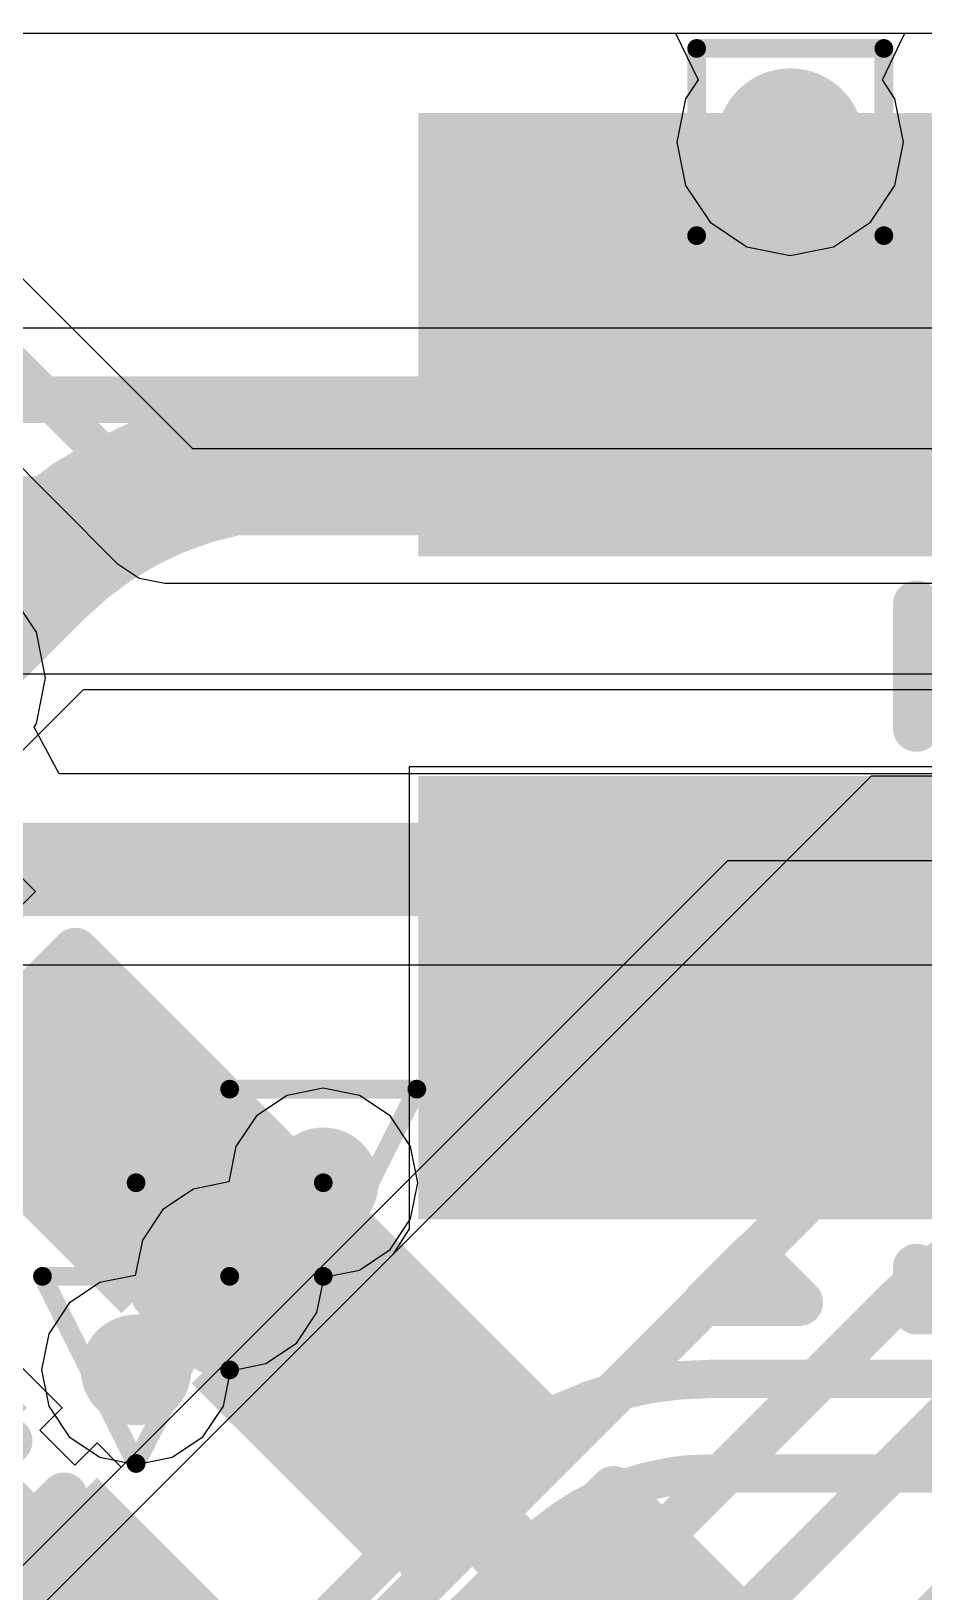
# Model space of a CAD drawing. Header units: inches. Extents: x -6 to 283, y -12 to 154.
# Drawn here: x 60.408 to 62.83, y 15.87 to 20.106 of the extents above; entities that cross this region are included whole.
import ezdxf

# ---------------------------------------------------------------- set-up
doc = ezdxf.new("R2010")
doc.units = ezdxf.units.IN
for name, color, linetype in [('Bottom Layer', 5, 'Continuous'), ('Bottom Overlay', 54, 'Continuous'), ('Bottom Paste', 16, 'Continuous'), ('Bottom Solder', 6, 'Continuous'), ('Drill Drawing', 1, 'Continuous'), ('GND-1', 16, 'Continuous'), ('GND-2', 90, 'Continuous'), ('GND-3', 216, 'Continuous'), ('GND-4', 54, 'Continuous'), ('PWR-1', 156, 'Continuous'), ('PWR-2', 130, 'Continuous'), ('Signal L1', 76, 'Continuous'), ('Signal L2', 6, 'Continuous'), ('Top Layer', 1, 'Continuous'), ('Top Overlay', 2, 'Continuous'), ('Top Paste', 8, 'Continuous'), ('Top Solder', 216, 'Continuous'), ('Via Holes', 16, 'Continuous')]:
    doc.layers.add(name, color=color, linetype=linetype)

# ---------------------------------------------------------------- blocks, each defined once
blk = doc.blocks.new('R___0402_B_32')
at = {"layer": 'Bottom Layer'}
for points in [[(-0.2412999999999999, 0.3174999999999999), (-0.2413000000000001, -0.3175), (-0.6985, -0.3174999999999999), (-0.6985, 0.3175)], [(0.6985, 0.3175025399999999), (0.6985, -0.31749746), (0.2412999999999999, -0.31749746), (0.2413000000000001, 0.3175025400000001)]]:
    blk.add_hatch(color=5, dxfattribs=at).paths.add_polyline_path(points)
at = {"layer": 'Bottom Paste'}
for points in [[(-0.2412999999999999, 0.3174999999999999), (-0.2413000000000001, -0.3175), (-0.6985, -0.3174999999999999), (-0.6985, 0.3175)], [(0.6985, 0.3175025399999999), (0.6985, -0.31749746), (0.2412999999999999, -0.31749746), (0.2413000000000001, 0.3175025400000001)]]:
    blk.add_hatch(color=16, dxfattribs=at).paths.add_polyline_path(points)
at = {"layer": 'Bottom Solder'}
for points in [[(-0.1862988399999999, 0.3725011599999999), (-0.18629884, -0.3725011600000001), (-0.75350116, -0.3725011599999999), (-0.75350116, 0.3725011600000001)], [(0.75350116, 0.3725036999999999), (0.75350116, -0.3724986200000001), (0.1862988399999999, -0.3724986199999999), (0.18629884, 0.3725037)]]:
    blk.add_hatch(color=6, dxfattribs=at).paths.add_polyline_path(points)
at = {"layer": 'Bottom Overlay'}
for points in [[(-0.78740254, 0.40640254, 0.127, 0.127, 0), (0.7874, 0.4064, 0.127, 0.127, 0)], [(-0.78740254, 0.40640254, 0.127, 0.127, 0), (-0.7874, -0.4064, 0.127, 0.127, 0)], [(0.7874, 0.4064, 0.127, 0.127, 0), (0.7874, -0.4064, 0.127, 0.127, 0)], [(-0.8128, 0.4317974599999999, 0.0032258, 0.0032258, 0), (0.8128, 0.4318, 0.0032258, 0.0032258, 0)], [(-0.7874, -0.4064, 0.127, 0.127, 0), (0.7874, -0.4064, 0.127, 0.127, 0)]]:
    blk.add_lwpolyline(points, format="xyseb", dxfattribs=at)
for points in [[(-0.8191525399999998, 0.40640254, 0.0635, 0.0635, 1), (-0.75565254, 0.40640254, 0.0635, 0.0635, 1)], [(-0.8191525399999998, 0.40640254, 0.0635, 0.0635, 1), (-0.75565254, 0.40640254, 0.0635, 0.0635, 1)], [(0.7556499999999999, 0.4064, 0.0635, 0.0635, 1), (0.8191499999999999, 0.4064, 0.0635, 0.0635, 1)], [(0.7556499999999999, 0.4064, 0.0635, 0.0635, 1), (0.8191499999999999, 0.4064, 0.0635, 0.0635, 1)], [(-0.81360518, 0.4317974599999999, 0.0016129, 0.0016129, 1), (-0.8119948199999999, 0.4317974599999999, 0.0016129, 0.0016129, 1)], [(0.8119948199999999, 0.4318, 0.0016129, 0.0016129, 1), (0.81360518, 0.4318, 0.0016129, 0.0016129, 1)], [(-0.8191499999999999, -0.4064, 0.0635, 0.0635, 1), (-0.7556499999999999, -0.4064, 0.0635, 0.0635, 1)], [(-0.8191499999999999, -0.4064, 0.0635, 0.0635, 1), (-0.7556499999999999, -0.4064, 0.0635, 0.0635, 1)], [(0.7556499999999999, -0.4064, 0.0635, 0.0635, 1), (0.8191499999999999, -0.4064, 0.0635, 0.0635, 1)], [(0.7556499999999999, -0.4064, 0.0635, 0.0635, 1), (0.8191499999999999, -0.4064, 0.0635, 0.0635, 1)]]:
    blk.add_lwpolyline(points, format="xyseb", close=True, dxfattribs=at)
blk = doc.blocks.new('C___0402_B_34')
at = {"layer": 'Bottom Layer'}
for points in [[(-0.2413, 0.3175), (-0.2412999999999999, -0.3175), (-0.6985, -0.3175), (-0.6985, 0.3175)], [(0.6985, 0.3175), (0.6985, -0.3175), (0.2413, -0.3175), (0.2412999999999999, 0.3175)]]:
    blk.add_hatch(color=5, dxfattribs=at).paths.add_polyline_path(points)
at = {"layer": 'Bottom Paste'}
for points in [[(-0.2413, 0.3175), (-0.2412999999999999, -0.3175), (-0.6985, -0.3175), (-0.6985, 0.3175)], [(0.6985, 0.3175), (0.6985, -0.3175), (0.2413, -0.3175), (0.2412999999999999, 0.3175)]]:
    blk.add_hatch(color=16, dxfattribs=at).paths.add_polyline_path(points)
at = {"layer": 'Bottom Solder'}
for points in [[(-0.18130012, 0.37749988), (-0.18130012, -0.37749988), (-0.7584998799999999, -0.37749988), (-0.7584998799999999, 0.37749988)], [(0.7584998799999999, 0.37749988), (0.7584998799999999, -0.37749988), (0.18130012, -0.37749988), (0.18130012, 0.37749988)]]:
    blk.add_hatch(color=6, dxfattribs=at).paths.add_polyline_path(points)
at = {"layer": 'Bottom Overlay'}
for points in [[(-0.7874, -0.4064, 0.127, 0.127, 0), (-0.7874, 0.4064, 0.127, 0.127, 0)], [(-0.2794, 0.4064, 0.127, 0.127, 0), (-0.7874, 0.4064, 0.127, 0.127, 0)], [(0.7874, 0.4064, 0.127, 0.127, 0), (0.2794, 0.4064, 0.127, 0.127, 0)], [(0.7874, -0.4064, 0.127, 0.127, 0), (0.7874, 0.4064, 0.127, 0.127, 0)], [(-0.2794, -0.4064, 0.127, 0.127, 0), (-0.7874, -0.4064, 0.127, 0.127, 0)], [(0.7874, -0.4064, 0.127, 0.127, 0), (0.2794, -0.4064, 0.127, 0.127, 0)]]:
    blk.add_lwpolyline(points, format="xyseb", dxfattribs=at)
for points in [[(-0.8191499999999999, 0.4064, 0.0635, 0.0635, 1), (-0.7556499999999999, 0.4064, 0.0635, 0.0635, 1)], [(-0.8191499999999999, 0.4064, 0.0635, 0.0635, 1), (-0.7556499999999999, 0.4064, 0.0635, 0.0635, 1)], [(-0.31115, 0.4064, 0.0635, 0.0635, 1), (-0.24765, 0.4064, 0.0635, 0.0635, 1)], [(0.24765, 0.4064, 0.0635, 0.0635, 1), (0.31115, 0.4064, 0.0635, 0.0635, 1)], [(0.7556499999999999, 0.4064, 0.0635, 0.0635, 1), (0.8191499999999999, 0.4064, 0.0635, 0.0635, 1)], [(0.7556499999999999, 0.4064, 0.0635, 0.0635, 1), (0.8191499999999999, 0.4064, 0.0635, 0.0635, 1)], [(-0.8191499999999999, -0.4064, 0.0635, 0.0635, 1), (-0.7556499999999999, -0.4064, 0.0635, 0.0635, 1)], [(-0.8191499999999999, -0.4064, 0.0635, 0.0635, 1), (-0.7556499999999999, -0.4064, 0.0635, 0.0635, 1)], [(-0.31115, -0.4064, 0.0635, 0.0635, 1), (-0.24765, -0.4064, 0.0635, 0.0635, 1)], [(0.24765, -0.4064, 0.0635, 0.0635, 1), (0.31115, -0.4064, 0.0635, 0.0635, 1)], [(0.7556499999999999, -0.4064, 0.0635, 0.0635, 1), (0.8191499999999999, -0.4064, 0.0635, 0.0635, 1)], [(0.7556499999999999, -0.4064, 0.0635, 0.0635, 1), (0.8191499999999999, -0.4064, 0.0635, 0.0635, 1)]]:
    blk.add_lwpolyline(points, format="xyseb", close=True, dxfattribs=at)
blk = doc.blocks.new('C___0402_B_35')
at = {"layer": 'Bottom Layer'}
for points in [[(-0.2413, 0.3175), (-0.2412999999999999, -0.3175), (-0.6985, -0.3175), (-0.6985, 0.3175)], [(0.6985, 0.3175), (0.6985, -0.3175), (0.2413, -0.3175), (0.2412999999999999, 0.3175)]]:
    blk.add_hatch(color=5, dxfattribs=at).paths.add_polyline_path(points)
at = {"layer": 'Bottom Paste'}
for points in [[(-0.2413, 0.3175), (-0.2412999999999999, -0.3175), (-0.6985, -0.3175), (-0.6985, 0.3175)], [(0.6985, 0.3175), (0.6985, -0.3175), (0.2413, -0.3175), (0.2412999999999999, 0.3175)]]:
    blk.add_hatch(color=16, dxfattribs=at).paths.add_polyline_path(points)
at = {"layer": 'Bottom Solder'}
for points in [[(-0.18130012, 0.37749988), (-0.18130012, -0.37749988), (-0.7584998799999999, -0.37749988), (-0.7584998799999999, 0.37749988)], [(0.7584998799999999, 0.37749988), (0.7584998799999999, -0.37749988), (0.18130012, -0.37749988), (0.18130012, 0.37749988)]]:
    blk.add_hatch(color=6, dxfattribs=at).paths.add_polyline_path(points)
at = {"layer": 'Bottom Overlay'}
for points in [[(-0.7874, -0.4064, 0.127, 0.127, 0), (-0.7874, 0.4064, 0.127, 0.127, 0)], [(-0.2794, 0.4064, 0.127, 0.127, 0), (-0.7874, 0.4064, 0.127, 0.127, 0)], [(0.7874, 0.4064, 0.127, 0.127, 0), (0.2794, 0.4064, 0.127, 0.127, 0)], [(0.7874, -0.4064, 0.127, 0.127, 0), (0.7874, 0.4064, 0.127, 0.127, 0)], [(-0.2794, -0.4064, 0.127, 0.127, 0), (-0.7874, -0.4064, 0.127, 0.127, 0)], [(0.7874, -0.4064, 0.127, 0.127, 0), (0.2794, -0.4064, 0.127, 0.127, 0)]]:
    blk.add_lwpolyline(points, format="xyseb", dxfattribs=at)
for points in [[(-0.8191499999999999, 0.4064, 0.0635, 0.0635, 1), (-0.7556499999999999, 0.4064, 0.0635, 0.0635, 1)], [(-0.8191499999999999, 0.4064, 0.0635, 0.0635, 1), (-0.7556499999999999, 0.4064, 0.0635, 0.0635, 1)], [(-0.31115, 0.4064, 0.0635, 0.0635, 1), (-0.24765, 0.4064, 0.0635, 0.0635, 1)], [(0.24765, 0.4064, 0.0635, 0.0635, 1), (0.31115, 0.4064, 0.0635, 0.0635, 1)], [(0.7556499999999999, 0.4064, 0.0635, 0.0635, 1), (0.8191499999999999, 0.4064, 0.0635, 0.0635, 1)], [(0.7556499999999999, 0.4064, 0.0635, 0.0635, 1), (0.8191499999999999, 0.4064, 0.0635, 0.0635, 1)], [(-0.8191499999999999, -0.4064, 0.0635, 0.0635, 1), (-0.7556499999999999, -0.4064, 0.0635, 0.0635, 1)], [(-0.8191499999999999, -0.4064, 0.0635, 0.0635, 1), (-0.7556499999999999, -0.4064, 0.0635, 0.0635, 1)], [(-0.31115, -0.4064, 0.0635, 0.0635, 1), (-0.24765, -0.4064, 0.0635, 0.0635, 1)], [(0.24765, -0.4064, 0.0635, 0.0635, 1), (0.31115, -0.4064, 0.0635, 0.0635, 1)], [(0.7556499999999999, -0.4064, 0.0635, 0.0635, 1), (0.8191499999999999, -0.4064, 0.0635, 0.0635, 1)], [(0.7556499999999999, -0.4064, 0.0635, 0.0635, 1), (0.8191499999999999, -0.4064, 0.0635, 0.0635, 1)]]:
    blk.add_lwpolyline(points, format="xyseb", close=True, dxfattribs=at)
blk = doc.blocks.new('C___0402_B_36')
at = {"layer": 'Bottom Layer'}
for points in [[(-0.2413, 0.3175), (-0.2412999999999999, -0.3175), (-0.6985, -0.3175), (-0.6985, 0.3175)], [(0.6985, 0.3175), (0.6985, -0.3175), (0.2413, -0.3175), (0.2412999999999999, 0.3175)]]:
    blk.add_hatch(color=5, dxfattribs=at).paths.add_polyline_path(points)
at = {"layer": 'Bottom Paste'}
for points in [[(-0.2413, 0.3175), (-0.2412999999999999, -0.3175), (-0.6985, -0.3175), (-0.6985, 0.3175)], [(0.6985, 0.3175), (0.6985, -0.3175), (0.2413, -0.3175), (0.2412999999999999, 0.3175)]]:
    blk.add_hatch(color=16, dxfattribs=at).paths.add_polyline_path(points)
at = {"layer": 'Bottom Solder'}
for points in [[(-0.18130012, 0.37749988), (-0.18130012, -0.37749988), (-0.7584998799999999, -0.37749988), (-0.7584998799999999, 0.37749988)], [(0.7584998799999999, 0.37749988), (0.7584998799999999, -0.37749988), (0.18130012, -0.37749988), (0.18130012, 0.37749988)]]:
    blk.add_hatch(color=6, dxfattribs=at).paths.add_polyline_path(points)
at = {"layer": 'Bottom Overlay'}
for points in [[(-0.7874, -0.4064, 0.127, 0.127, 0), (-0.7874, 0.4064, 0.127, 0.127, 0)], [(-0.2794, 0.4064, 0.127, 0.127, 0), (-0.7874, 0.4064, 0.127, 0.127, 0)], [(0.7874, 0.4064, 0.127, 0.127, 0), (0.2794, 0.4064, 0.127, 0.127, 0)], [(0.7874, -0.4064, 0.127, 0.127, 0), (0.7874, 0.4064, 0.127, 0.127, 0)], [(-0.2794, -0.4064, 0.127, 0.127, 0), (-0.7874, -0.4064, 0.127, 0.127, 0)], [(0.7874, -0.4064, 0.127, 0.127, 0), (0.2794, -0.4064, 0.127, 0.127, 0)]]:
    blk.add_lwpolyline(points, format="xyseb", dxfattribs=at)
for points in [[(-0.8191499999999999, 0.4064, 0.0635, 0.0635, 1), (-0.7556499999999999, 0.4064, 0.0635, 0.0635, 1)], [(-0.8191499999999999, 0.4064, 0.0635, 0.0635, 1), (-0.7556499999999999, 0.4064, 0.0635, 0.0635, 1)], [(-0.31115, 0.4064, 0.0635, 0.0635, 1), (-0.24765, 0.4064, 0.0635, 0.0635, 1)], [(0.24765, 0.4064, 0.0635, 0.0635, 1), (0.31115, 0.4064, 0.0635, 0.0635, 1)], [(0.7556499999999999, 0.4064, 0.0635, 0.0635, 1), (0.8191499999999999, 0.4064, 0.0635, 0.0635, 1)], [(0.7556499999999999, 0.4064, 0.0635, 0.0635, 1), (0.8191499999999999, 0.4064, 0.0635, 0.0635, 1)], [(-0.8191499999999999, -0.4064, 0.0635, 0.0635, 1), (-0.7556499999999999, -0.4064, 0.0635, 0.0635, 1)], [(-0.8191499999999999, -0.4064, 0.0635, 0.0635, 1), (-0.7556499999999999, -0.4064, 0.0635, 0.0635, 1)], [(-0.31115, -0.4064, 0.0635, 0.0635, 1), (-0.24765, -0.4064, 0.0635, 0.0635, 1)], [(0.24765, -0.4064, 0.0635, 0.0635, 1), (0.31115, -0.4064, 0.0635, 0.0635, 1)], [(0.7556499999999999, -0.4064, 0.0635, 0.0635, 1), (0.8191499999999999, -0.4064, 0.0635, 0.0635, 1)], [(0.7556499999999999, -0.4064, 0.0635, 0.0635, 1), (0.8191499999999999, -0.4064, 0.0635, 0.0635, 1)]]:
    blk.add_lwpolyline(points, format="xyseb", close=True, dxfattribs=at)
blk = doc.blocks.new('EVQPUA02K_62')
at = {"layer": 'Top Layer'}
for points in [[(-1.8000218, 0.4000499999999999), (-3.6000182, 0.4000500000000001), (-3.6000182, 1.400048), (-1.8000218, 1.400048)], [(-1.8000218, -1.400048), (-3.6000182, -1.400048), (-3.6000182, -0.4000499999999999), (-1.8000218, -0.4000500000000001)]]:
    blk.add_hatch(color=1, dxfattribs=at).paths.add_polyline_path(points)
at = {"layer": 'Top Paste'}
for points in [[(-1.8000218, 0.4000499999999999), (-3.6000182, 0.4000500000000001), (-3.6000182, 1.400048), (-1.8000218, 1.400048)], [(-1.8000218, -1.400048), (-3.6000182, -1.400048), (-3.6000182, -0.4000499999999999), (-1.8000218, -0.4000500000000001)]]:
    blk.add_hatch(color=8, dxfattribs=at).paths.add_polyline_path(points)
at = {"layer": 'Top Solder'}
for points in [[(-1.6984218, 0.2984499999999998), (-3.7016182, 0.2984500000000001), (-3.7016182, 1.501648), (-1.6984218, 1.501648)], [(-1.6984218, -1.501648), (-3.7016182, -1.501648), (-3.7016182, -0.2984499999999998), (-1.6984218, -0.2984500000000001)]]:
    blk.add_hatch(color=216, dxfattribs=at).paths.add_polyline_path(points)
at = {"layer": 'Top Overlay'}
for points in [[(-2.350008, -0.169037, 0.127, 0.127, 0), (-2.350008, 0.168783, 0.127, 0.127, 0)], [(-2.921, -1.7272, 0.127, 0.127, 0), (-2.794, -1.6002, 0.127, 0.127, 0)], [(-2.794, -1.6002, 0.127, 0.127, 0), (-2.66700254, -1.7272, 0.127, 0.127, 0)], [(-2.350008, -1.750187, 0.127, 0.127, 0), (-2.350008, -1.631315, 0.127, 0.127, 0)], [(-2.921, -1.7272, 0.127, 0.127, 0), (-2.66700254, -1.7272, 0.127, 0.127, 0)], [(-2.350008, -1.750187, 0.127, 0.127, 0), (2.350008, -1.750187, 0.127, 0.127, 0)]]:
    blk.add_lwpolyline(points, format="xyseb", dxfattribs=at)
for points in [[(-2.381758, 0.168783, 0.0635, 0.0635, 1), (-2.318258, 0.168783, 0.0635, 0.0635, 1)], [(-2.381758, -0.169037, 0.0635, 0.0635, 1), (-2.318258, -0.169037, 0.0635, 0.0635, 1)], [(-2.82575, -1.6002, 0.0635, 0.0635, 1), (-2.76225, -1.6002, 0.0635, 0.0635, 1)], [(-2.82575, -1.6002, 0.0635, 0.0635, 1), (-2.76225, -1.6002, 0.0635, 0.0635, 1)], [(-2.381758, -1.631315, 0.0635, 0.0635, 1), (-2.318258, -1.631315, 0.0635, 0.0635, 1)], [(-2.95275, -1.7272, 0.0635, 0.0635, 1), (-2.88925, -1.7272, 0.0635, 0.0635, 1)], [(-2.95275, -1.7272, 0.0635, 0.0635, 1), (-2.88925, -1.7272, 0.0635, 0.0635, 1)], [(-2.69875254, -1.7272, 0.0635, 0.0635, 1), (-2.63525254, -1.7272, 0.0635, 0.0635, 1)], [(-2.69875254, -1.7272, 0.0635, 0.0635, 1), (-2.63525254, -1.7272, 0.0635, 0.0635, 1)], [(-2.381758, -1.750187, 0.0635, 0.0635, 1), (-2.318258, -1.750187, 0.0635, 0.0635, 1)], [(-2.381758, -1.750187, 0.0635, 0.0635, 1), (-2.318258, -1.750187, 0.0635, 0.0635, 1)]]:
    blk.add_lwpolyline(points, format="xyseb", close=True, dxfattribs=at)

msp = doc.modelspace()

# ---------------------------------------------------------------- hatches: boundary and pattern name
at = {"layer": 'Bottom Layer'}
h = msp.add_hatch(color=5, dxfattribs=at)
edge = h.paths.add_edge_path()
edge.add_arc((62.46763731999999, 19.80507342), 0.1999996, 0, 360)
h = msp.add_hatch(color=5, dxfattribs=at)
edge = h.paths.add_edge_path()
edge.add_arc((61.20025606, 16.9805731), 0.1499997, 0, 360)
h = msp.add_hatch(color=5, dxfattribs=at)
edge = h.paths.add_edge_path()
edge.add_arc((60.94625606, 16.7265731), 0.1499997, 0, 360)
h = msp.add_hatch(color=5, dxfattribs=at)
edge = h.paths.add_edge_path()
edge.add_arc((60.69225606, 16.4725731), 0.1499997, 0, 360)
at = {"layer": 'GND-1'}
h = msp.add_hatch(color=16, dxfattribs=at)
edge = h.paths.add_edge_path()
edge.add_arc((62.46763731999999, 19.80507342), 0.1999996, 0, 360)
h = msp.add_hatch(color=16, dxfattribs=at)
edge = h.paths.add_edge_path()
edge.add_arc((61.20025606, 16.9805731), 0.1499997, 0, 360)
h = msp.add_hatch(color=16, dxfattribs=at)
edge = h.paths.add_edge_path()
edge.add_arc((60.94625606, 16.7265731), 0.1499997, 0, 360)
h = msp.add_hatch(color=16, dxfattribs=at)
edge = h.paths.add_edge_path()
edge.add_arc((60.69225606, 16.4725731), 0.1499997, 0, 360)
at = {"layer": 'GND-2'}
h = msp.add_hatch(color=90, dxfattribs=at)
edge = h.paths.add_edge_path()
edge.add_arc((62.46763731999999, 19.80507342), 0.1999996, 0, 360)
h = msp.add_hatch(color=90, dxfattribs=at)
edge = h.paths.add_edge_path()
edge.add_arc((61.20025606, 16.9805731), 0.1499997, 0, 360)
h = msp.add_hatch(color=90, dxfattribs=at)
edge = h.paths.add_edge_path()
edge.add_arc((60.94625606, 16.7265731), 0.1499997, 0, 360)
h = msp.add_hatch(color=90, dxfattribs=at)
edge = h.paths.add_edge_path()
edge.add_arc((60.69225606, 16.4725731), 0.1499997, 0, 360)
at = {"layer": 'GND-3'}
h = msp.add_hatch(color=216, dxfattribs=at)
edge = h.paths.add_edge_path()
edge.add_arc((62.46763731999999, 19.80507342), 0.1999996, 0, 360)
h = msp.add_hatch(color=216, dxfattribs=at)
edge = h.paths.add_edge_path()
edge.add_arc((61.20025606, 16.9805731), 0.1499997, 0, 360)
h = msp.add_hatch(color=216, dxfattribs=at)
edge = h.paths.add_edge_path()
edge.add_arc((60.94625606, 16.7265731), 0.1499997, 0, 360)
h = msp.add_hatch(color=216, dxfattribs=at)
edge = h.paths.add_edge_path()
edge.add_arc((60.69225606, 16.4725731), 0.1499997, 0, 360)
at = {"layer": 'GND-4'}
h = msp.add_hatch(color=54, dxfattribs=at)
edge = h.paths.add_edge_path()
edge.add_arc((62.46763731999999, 19.80507342), 0.1999996, 0, 360)
h = msp.add_hatch(color=54, dxfattribs=at)
edge = h.paths.add_edge_path()
edge.add_arc((61.20025606, 16.9805731), 0.1499997, 0, 360)
h = msp.add_hatch(color=54, dxfattribs=at)
edge = h.paths.add_edge_path()
edge.add_arc((60.94625606, 16.7265731), 0.1499997, 0, 360)
h = msp.add_hatch(color=54, dxfattribs=at)
edge = h.paths.add_edge_path()
edge.add_arc((60.69225606, 16.4725731), 0.1499997, 0, 360)
at = {"layer": 'PWR-1'}
h = msp.add_hatch(color=156, dxfattribs=at)
edge = h.paths.add_edge_path()
edge.add_arc((62.46763731999999, 19.80507342), 0.1999996, 0, 360)
h = msp.add_hatch(color=156, dxfattribs=at)
edge = h.paths.add_edge_path()
edge.add_arc((61.20025606, 16.9805731), 0.1499997, 0, 360)
h = msp.add_hatch(color=156, dxfattribs=at)
edge = h.paths.add_edge_path()
edge.add_arc((60.94625606, 16.7265731), 0.1499997, 0, 360)
h = msp.add_hatch(color=156, dxfattribs=at)
edge = h.paths.add_edge_path()
edge.add_arc((60.69225606, 16.4725731), 0.1499997, 0, 360)
at = {"layer": 'PWR-2'}
h = msp.add_hatch(color=130, dxfattribs=at)
edge = h.paths.add_edge_path()
edge.add_arc((62.46763731999999, 19.80507342), 0.1999996, 0, 360)
h = msp.add_hatch(color=130, dxfattribs=at)
edge = h.paths.add_edge_path()
edge.add_arc((61.20025606, 16.9805731), 0.1499997, 0, 360)
h = msp.add_hatch(color=130, dxfattribs=at)
edge = h.paths.add_edge_path()
edge.add_arc((60.94625606, 16.7265731), 0.1499997, 0, 360)
h = msp.add_hatch(color=130, dxfattribs=at)
edge = h.paths.add_edge_path()
edge.add_arc((60.69225606, 16.4725731), 0.1499997, 0, 360)
at = {"layer": 'Signal L1'}
h = msp.add_hatch(color=76, dxfattribs=at)
edge = h.paths.add_edge_path()
edge.add_arc((62.46763731999999, 19.80507342), 0.1999996, 0, 360)
h = msp.add_hatch(color=76, dxfattribs=at)
edge = h.paths.add_edge_path()
edge.add_arc((61.20025606, 16.9805731), 0.1499997, 0, 360)
h = msp.add_hatch(color=76, dxfattribs=at)
edge = h.paths.add_edge_path()
edge.add_arc((60.94625606, 16.7265731), 0.1499997, 0, 360)
h = msp.add_hatch(color=76, dxfattribs=at)
edge = h.paths.add_edge_path()
edge.add_arc((60.69225606, 16.4725731), 0.1499997, 0, 360)
at = {"layer": 'Signal L2'}
h = msp.add_hatch(color=6, dxfattribs=at)
edge = h.paths.add_edge_path()
edge.add_arc((62.46763731999999, 19.80507342), 0.1999996, 0, 360)
h = msp.add_hatch(color=6, dxfattribs=at)
edge = h.paths.add_edge_path()
edge.add_arc((61.20025606, 16.9805731), 0.1499997, 0, 360)
h = msp.add_hatch(color=6, dxfattribs=at)
edge = h.paths.add_edge_path()
edge.add_arc((60.94625606, 16.7265731), 0.1499997, 0, 360)
h = msp.add_hatch(color=6, dxfattribs=at)
edge = h.paths.add_edge_path()
edge.add_arc((60.69225606, 16.4725731), 0.1499997, 0, 360)
at = {"layer": 'Top Layer'}
h = msp.add_hatch(color=1, dxfattribs=at)
edge = h.paths.add_edge_path()
edge.add_arc((62.46763731999999, 19.80507342), 0.1999996, 0, 360)
h = msp.add_hatch(color=1, dxfattribs=at)
edge = h.paths.add_edge_path()
edge.add_arc((61.20025606, 16.9805731), 0.1499997, 0, 360)
h = msp.add_hatch(color=1, dxfattribs=at)
edge = h.paths.add_edge_path()
edge.add_arc((60.94625606, 16.7265731), 0.1499997, 0, 360)
h = msp.add_hatch(color=1, dxfattribs=at)
edge = h.paths.add_edge_path()
edge.add_arc((60.69225606, 16.4725731), 0.1499997, 0, 360)
at = {"layer": 'Via Holes'}
h = msp.add_hatch(color=7, dxfattribs=at)
edge = h.paths.add_edge_path()
edge.add_arc((62.46763731999999, 19.80507342), 0.0999998, 0, 360)
h = msp.add_hatch(color=7, dxfattribs=at)
edge = h.paths.add_edge_path()
edge.add_arc((61.20025606, 16.9805731), 0.07499858, 0, 360)
h = msp.add_hatch(color=7, dxfattribs=at)
edge = h.paths.add_edge_path()
edge.add_arc((60.94625606, 16.7265731), 0.07499858, 0, 360)
h = msp.add_hatch(color=7, dxfattribs=at)
edge = h.paths.add_edge_path()
edge.add_arc((60.69225606, 16.4725731), 0.07499858, 0, 360)

# ---------------------------------------------------------------- linework, layer by layer
at = {"layer": 'Bottom Layer'}
for p, q in [((59.83396465999999, 20.10090976), (75.55084966, 20.10090976)), ((60.84600225999999, 18.97271542), (59.7999439, 20.01877632)), ((59.43107239999999, 19.87123534), (60.6412681, 18.66104218)), ((64.86951466, 18.97271542), (60.84600225999999, 18.97271542)), ((60.6412681, 18.66104218), (60.64127318, 18.66103456)), ((60.64127318, 18.66103456), (60.70050598, 18.62145882)), ((60.70050598, 18.62145882), (60.7703763, 18.60755994)), ((60.7703763, 18.60755994), (64.85023351999999, 18.60755994)), ((60.41932036, 17.77066042), (60.17061117999999, 18.0193696)), ((62.29725157999999, 17.8545998), (58.77134295999999, 14.32869118)), ((62.29725157999999, 17.8545998), (60.6516567, 16.20900238)), ((78.05616088, 17.8545998), (62.29725157999999, 17.8545998)), ((64.90107416, 17.8545998), (62.29725157999999, 17.8545998)), ((59.91642576, 17.26776582), (60.41932036, 17.77066042)), ((60.49132428, 16.36956086), (59.86270475999999, 16.99818038)), ((60.43091037999999, 16.30914442), (60.49132428, 16.36956086)), ((60.52613752, 16.21391728), (60.43091037999999, 16.30914442)), ((60.58643966, 16.27421942), (60.52613752, 16.21391728)), ((60.6516567, 16.20900238), (60.58643966, 16.27421942))]:
    msp.add_line(p, q, dxfattribs=at)
for points in [[(59.50670089999999, 20.05381308, 0.10414, 0.10414, 0), (60.7703763, 18.79013768, 0.10414, 0.10414, 0)], [(60.7703763, 18.79013768, 0.10414, 0.10414, 0), (65.1570071, 18.79013768, 0.10414, 0.10414, 0)], [(60.60208859999999, 17.07074056, 0.2032, 0.2032, 0), (60.94625606, 16.7265731, 0.2032, 0.2032, 0)], [(60.94625606, 16.7265731, 0.2032, 0.2032, 0), (61.20025606, 16.9805731, 0.2032, 0.2032, 0)], [(60.69225606, 16.4725731, 0.2032, 0.2032, 0), (60.94625606, 16.7265731, 0.2032, 0.2032, 0)], [(60.94625606, 16.7265731, 0.2032, 0.2032, 0), (60.95326392, 16.7265731, 0.2032, 0.2032, 0)], [(60.95326392, 16.7265731, 0.2032, 0.2032, 0), (61.30683699999999, 16.37300002, 0.2032, 0.2032, 0)], [(59.95178763999999, 16.45864628, 0.2032, 0.2032, 0), (60.65028763999999, 15.76014628, 0.2032, 0.2032, 0)], [(61.30683699999999, 16.37300002, 0.2032, 0.2032, 0), (61.31384232, 16.37300002, 0.2032, 0.2032, 0)], [(61.31384232, 16.37300002, 0.2032, 0.2032, 0), (62.05037882, 15.63646352, 0.2032, 0.2032, 0)]]:
    msp.add_lwpolyline(points, format="xyseb", dxfattribs=at)
for points in [[(60.7443413, 18.79013768, 0.05207, 0.05207, 1), (60.7964113, 18.79013768, 0.05207, 0.05207, 1)], [(60.7443413, 18.79013768, 0.05207, 0.05207, 1), (60.7964113, 18.79013768, 0.05207, 0.05207, 1)], [(60.5512886, 17.07074056, 0.1016, 0.1016, 1), (60.6528886, 17.07074056, 0.1016, 0.1016, 1)], [(61.14945606, 16.9805731, 0.1016, 0.1016, 1), (61.25105606, 16.9805731, 0.1016, 0.1016, 1)], [(60.89545606, 16.7265731, 0.1016, 0.1016, 1), (60.99705606, 16.7265731, 0.1016, 0.1016, 1)], [(60.89545606, 16.7265731, 0.1016, 0.1016, 1), (60.99705606, 16.7265731, 0.1016, 0.1016, 1)], [(60.89545606, 16.7265731, 0.1016, 0.1016, 1), (60.99705606, 16.7265731, 0.1016, 0.1016, 1)], [(60.89545606, 16.7265731, 0.1016, 0.1016, 1), (60.99705606, 16.7265731, 0.1016, 0.1016, 1)], [(60.90246392, 16.7265731, 0.1016, 0.1016, 1), (61.00406391999999, 16.7265731, 0.1016, 0.1016, 1)], [(60.90246392, 16.7265731, 0.1016, 0.1016, 1), (61.00406391999999, 16.7265731, 0.1016, 0.1016, 1)], [(60.64145606, 16.4725731, 0.1016, 0.1016, 1), (60.74305605999999, 16.4725731, 0.1016, 0.1016, 1)], [(61.256037, 16.37300002, 0.1016, 0.1016, 1), (61.357637, 16.37300002, 0.1016, 0.1016, 1)], [(61.256037, 16.37300002, 0.1016, 0.1016, 1), (61.357637, 16.37300002, 0.1016, 0.1016, 1)], [(61.26304232, 16.37300002, 0.1016, 0.1016, 1), (61.36464231999999, 16.37300002, 0.1016, 0.1016, 1)], [(61.26304232, 16.37300002, 0.1016, 0.1016, 1), (61.36464231999999, 16.37300002, 0.1016, 0.1016, 1)]]:
    msp.add_lwpolyline(points, format="xyseb", close=True, dxfattribs=at)
at = {"layer": 'Drill Drawing'}
for points in [[(62.21363732, 20.05907342, 0.0508, 0.0508, 0), (62.72163732, 20.05907342, 0.0508, 0.0508, 0)], [(62.21363732, 19.55107342, 0.0508, 0.0508, 0), (62.21363732, 20.05907342, 0.0508, 0.0508, 0)], [(62.72163732, 19.55107342, 0.0508, 0.0508, 0), (62.72163732, 20.05907342, 0.0508, 0.0508, 0)], [(62.21363732, 19.55107342, 0.0508, 0.0508, 0), (62.72163732, 19.55107342, 0.0508, 0.0508, 0)], [(60.94625606, 17.2345731, 0.0508, 0.0508, 0), (61.45425606, 17.2345731, 0.0508, 0.0508, 0)], [(60.94625606, 17.2345731, 0.0508, 0.0508, 0), (61.20025606, 16.7265731, 0.0508, 0.0508, 0)], [(61.20025606, 16.7265731, 0.0508, 0.0508, 0), (61.45425606, 17.2345731, 0.0508, 0.0508, 0)], [(60.69225606, 16.9805731, 0.0508, 0.0508, 0), (61.20025606, 16.9805731, 0.0508, 0.0508, 0)], [(60.69225606, 16.9805731, 0.0508, 0.0508, 0), (60.94625606, 16.4725731, 0.0508, 0.0508, 0)], [(60.94625606, 16.4725731, 0.0508, 0.0508, 0), (61.20025606, 16.9805731, 0.0508, 0.0508, 0)], [(60.43825605999999, 16.7265731, 0.0508, 0.0508, 0), (60.94625606, 16.7265731, 0.0508, 0.0508, 0)], [(60.43825605999999, 16.7265731, 0.0508, 0.0508, 0), (60.69225606, 16.2185731, 0.0508, 0.0508, 0)], [(60.69225606, 16.2185731, 0.0508, 0.0508, 0), (60.94625606, 16.7265731, 0.0508, 0.0508, 0)]]:
    msp.add_lwpolyline(points, format="xyseb", dxfattribs=at)
for points in [[(62.20093731999999, 20.05907342, 0.0254, 0.0254, 1), (62.22633731999999, 20.05907342, 0.0254, 0.0254, 1)], [(62.20093731999999, 20.05907342, 0.0254, 0.0254, 1), (62.22633731999999, 20.05907342, 0.0254, 0.0254, 1)], [(62.70893732, 20.05907342, 0.0254, 0.0254, 1), (62.73433731999999, 20.05907342, 0.0254, 0.0254, 1)], [(62.70893732, 20.05907342, 0.0254, 0.0254, 1), (62.73433731999999, 20.05907342, 0.0254, 0.0254, 1)], [(62.20093731999999, 19.55107342, 0.0254, 0.0254, 1), (62.22633731999999, 19.55107342, 0.0254, 0.0254, 1)], [(62.20093731999999, 19.55107342, 0.0254, 0.0254, 1), (62.22633731999999, 19.55107342, 0.0254, 0.0254, 1)], [(62.70893732, 19.55107342, 0.0254, 0.0254, 1), (62.73433731999999, 19.55107342, 0.0254, 0.0254, 1)], [(62.70893732, 19.55107342, 0.0254, 0.0254, 1), (62.73433731999999, 19.55107342, 0.0254, 0.0254, 1)], [(60.93355605999999, 17.2345731, 0.0254, 0.0254, 1), (60.95895606, 17.2345731, 0.0254, 0.0254, 1)], [(60.93355605999999, 17.2345731, 0.0254, 0.0254, 1), (60.95895606, 17.2345731, 0.0254, 0.0254, 1)], [(61.44155605999999, 17.2345731, 0.0254, 0.0254, 1), (61.46695606, 17.2345731, 0.0254, 0.0254, 1)], [(61.44155605999999, 17.2345731, 0.0254, 0.0254, 1), (61.46695606, 17.2345731, 0.0254, 0.0254, 1)], [(60.67955606, 16.9805731, 0.0254, 0.0254, 1), (60.70495605999999, 16.9805731, 0.0254, 0.0254, 1)], [(60.67955606, 16.9805731, 0.0254, 0.0254, 1), (60.70495605999999, 16.9805731, 0.0254, 0.0254, 1)], [(61.18755606, 16.9805731, 0.0254, 0.0254, 1), (61.21295606, 16.9805731, 0.0254, 0.0254, 1)], [(61.18755606, 16.9805731, 0.0254, 0.0254, 1), (61.21295606, 16.9805731, 0.0254, 0.0254, 1)], [(60.42555606000001, 16.7265731, 0.0254, 0.0254, 1), (60.45095606, 16.7265731, 0.0254, 0.0254, 1)], [(60.42555606000001, 16.7265731, 0.0254, 0.0254, 1), (60.45095606, 16.7265731, 0.0254, 0.0254, 1)], [(60.93355605999999, 16.7265731, 0.0254, 0.0254, 1), (60.95895606, 16.7265731, 0.0254, 0.0254, 1)], [(60.93355605999999, 16.7265731, 0.0254, 0.0254, 1), (60.95895606, 16.7265731, 0.0254, 0.0254, 1)], [(61.18755606, 16.7265731, 0.0254, 0.0254, 1), (61.21295606, 16.7265731, 0.0254, 0.0254, 1)], [(61.18755606, 16.7265731, 0.0254, 0.0254, 1), (61.21295606, 16.7265731, 0.0254, 0.0254, 1)], [(60.93355605999999, 16.4725731, 0.0254, 0.0254, 1), (60.95895606, 16.4725731, 0.0254, 0.0254, 1)], [(60.93355605999999, 16.4725731, 0.0254, 0.0254, 1), (60.95895606, 16.4725731, 0.0254, 0.0254, 1)], [(60.67955606, 16.2185731, 0.0254, 0.0254, 1), (60.70495605999999, 16.2185731, 0.0254, 0.0254, 1)], [(60.67955606, 16.2185731, 0.0254, 0.0254, 1), (60.70495605999999, 16.2185731, 0.0254, 0.0254, 1)]]:
    msp.add_lwpolyline(points, format="xyseb", close=True, dxfattribs=at)
at = {"layer": 'GND-1'}
msp.add_line((12.036425, 20.10090722), (75.55084966, 20.10090976), dxfattribs=at)
at = {"layer": 'GND-2'}
msp.add_line((12.036425, 20.10090722), (75.55084966, 20.10090976), dxfattribs=at)
at = {"layer": 'GND-3'}
msp.add_line((12.036425, 20.10090722), (75.55084966, 20.10090976), dxfattribs=at)
at = {"layer": 'GND-4'}
msp.add_line((12.036425, 20.10090722), (75.55084966, 20.10090976), dxfattribs=at)
at = {"layer": 'PWR-1'}
for p, q in [((60.35199765999999, 18.1216427), (60.54933788, 18.31898292)), ((60.54933788, 18.31898292), (67.62960566, 18.31897784)), ((61.10208759999999, 17.21757542), (61.01886196, 17.1619672)), ((61.20025606, 17.23710294), (61.10208759999999, 17.21757542)), ((61.29842452, 17.21757542), (61.20025606, 17.23710294)), ((61.38165016, 17.1619672), (61.29842452, 17.21757542)), ((61.01886196, 17.1619672), (60.96325373999999, 17.07874156)), ((61.43725838, 17.07874156), (61.38165016, 17.1619672)), ((60.96325373999999, 17.07874156), (60.94414532, 16.98268384)), ((61.45678589999999, 16.9805731), (61.43725838, 17.07874156)), ((60.8480876, 16.96357542), (60.76486196, 16.9079672)), ((60.94414532, 16.98268384), (60.8480876, 16.96357542)), ((61.43725838, 16.88240464), (61.45678589999999, 16.9805731)), ((60.76486196, 16.9079672), (60.70925374, 16.82474156)), ((61.38165016, 16.799179), (61.43725838, 16.88240464)), ((60.70925374, 16.82474156), (60.69014531999999, 16.72868384)), ((61.29842452, 16.74357078), (61.38165016, 16.799179)), ((61.2023668, 16.72446236), (61.29842452, 16.74357078)), ((60.5940876, 16.70957542), (60.51086195999999, 16.6539672)), ((60.69014531999999, 16.72868384), (60.5940876, 16.70957542)), ((61.18325837999999, 16.62840464), (61.2023668, 16.72446236)), ((60.51086195999999, 16.6539672), (60.45525374, 16.57074156)), ((61.12765015999999, 16.545179), (61.18325837999999, 16.62840464)), ((60.45525374, 16.57074156), (60.43572621999999, 16.4725731)), ((61.04442451999999, 16.48957078), (61.12765015999999, 16.545179)), ((60.9483668, 16.47046236), (61.04442451999999, 16.48957078)), ((60.43572621999999, 16.4725731), (60.45525374, 16.37440464)), ((60.92925838, 16.37440464), (60.9483668, 16.47046236)), ((60.45525374, 16.37440464), (60.51086195999999, 16.291179)), ((60.87365016, 16.291179), (60.92925838, 16.37440464)), ((60.51086195999999, 16.291179), (60.5940876, 16.23557078)), ((60.79042452, 16.23557078), (60.87365016, 16.291179)), ((60.5940876, 16.23557078), (60.69225606, 16.21604326)), ((60.69225606, 16.21604326), (60.79042452, 16.23557078))]:
    msp.add_line(p, q, dxfattribs=at)
for points in [[(60.42065894, 18.64811358, 0.3809999999999999, 0.3809999999999999, -0.198912367379658), (61.13904714, 18.94567966, 0.3809999999999999, 0.3809999999999999, 0)], [(61.13904714, 18.94567966, 0.3809999999999999, 0.3809999999999999, 0), (76.67474886, 18.94567966, 0.3809999999999999, 0.3809999999999999, 0)], [(60.12309286, 18.3505475, 0.3809999999999999, 0.3809999999999999, 0), (60.42065894, 18.64811358, 0.3809999999999999, 0.3809999999999999, 0)]]:
    msp.add_lwpolyline(points, format="xyseb", dxfattribs=at)
for points in [[(61.04379714, 18.94567966, 0.1905, 0.1905, 1), (61.23429714, 18.94567966, 0.1905, 0.1905, 1)], [(61.04379714, 18.94567966, 0.1905, 0.1905, 1), (61.23429714, 18.94567966, 0.1905, 0.1905, 1)], [(60.32540894, 18.64811358, 0.1905, 0.1905, 1), (60.51590894, 18.64811358, 0.1905, 0.1905, 1)], [(60.32540894, 18.64811358, 0.1905, 0.1905, 1), (60.51590894, 18.64811358, 0.1905, 0.1905, 1)]]:
    msp.add_lwpolyline(points, format="xyseb", close=True, dxfattribs=at)
at = {"layer": 'PWR-2'}
for p, q in [((51.00203414, 20.10090976), (62.1563273, 20.10090976)), ((62.1563273, 20.10090976), (62.2177191, 19.97390722)), ((62.71755553999999, 19.97390722), (62.77894734, 20.10090976)), ((62.77894734, 20.10090976), (67.55636729999999, 20.10090976)), ((62.2177191, 19.97390722), (62.18353832, 19.92275162)), ((62.75173632, 19.92275162), (62.71755553999999, 19.97390722)), ((62.18353832, 19.92275162), (62.16012968, 19.80507342)), ((62.77514496, 19.80507342), (62.75173632, 19.92275162)), ((62.16012968, 19.80507342), (62.18353832, 19.68739522)), ((62.75173632, 19.68739522), (62.77514496, 19.80507342)), ((62.18353832, 19.68739522), (62.25019554, 19.58763164)), ((62.6850791, 19.58763164), (62.75173632, 19.68739522)), ((62.25019554, 19.58763164), (62.34995911999999, 19.52097442)), ((62.58531552, 19.52097442), (62.6850791, 19.58763164)), ((62.34995911999999, 19.52097442), (62.46763731999999, 19.49756578)), ((62.46763731999999, 19.49756578), (62.58531552, 19.52097442)), ((60.42217278, 18.47443092), (60.35199765999999, 18.5794523)), ((60.44681332, 18.3505475), (60.42217278, 18.47443092)), ((60.42217278, 18.22666408), (60.44681332, 18.3505475)), ((60.41581262, 18.21714416), (60.42217278, 18.22666408)), ((60.48369412, 18.09014416), (60.41581262, 18.21714416)), ((67.61489906, 18.09014416), (60.48369412, 18.09014416)), ((55.80358918, 17.57219244), (69.9663193, 17.57219244)), ((61.10208759999999, 17.21757542), (61.01886196, 17.1619672)), ((61.20025606, 17.23710294), (61.10208759999999, 17.21757542)), ((61.29842452, 17.21757542), (61.20025606, 17.23710294)), ((61.38165016, 17.1619672), (61.29842452, 17.21757542)), ((61.01886196, 17.1619672), (60.96325373999999, 17.07874156)), ((61.43725838, 17.07874156), (61.38165016, 17.1619672)), ((60.96325373999999, 17.07874156), (60.94414532, 16.98268384)), ((61.45678589999999, 16.9805731), (61.43725838, 17.07874156)), ((60.8480876, 16.96357542), (60.76486196, 16.9079672)), ((60.94414532, 16.98268384), (60.8480876, 16.96357542)), ((61.43725838, 16.88240464), (61.45678589999999, 16.9805731)), ((60.76486196, 16.9079672), (60.70925374, 16.82474156)), ((61.38165016, 16.799179), (61.43725838, 16.88240464)), ((60.70925374, 16.82474156), (60.69014531999999, 16.72868384)), ((61.29842452, 16.74357078), (61.38165016, 16.799179)), ((61.2023668, 16.72446236), (61.29842452, 16.74357078)), ((60.5940876, 16.70957542), (60.51086195999999, 16.6539672)), ((60.69014531999999, 16.72868384), (60.5940876, 16.70957542)), ((61.18325837999999, 16.62840464), (61.2023668, 16.72446236)), ((60.51086195999999, 16.6539672), (60.45525374, 16.57074156)), ((61.12765015999999, 16.545179), (61.18325837999999, 16.62840464)), ((60.45525374, 16.57074156), (60.43572621999999, 16.4725731)), ((61.04442451999999, 16.48957078), (61.12765015999999, 16.545179)), ((60.9483668, 16.47046236), (61.04442451999999, 16.48957078)), ((60.43572621999999, 16.4725731), (60.45525374, 16.37440464)), ((60.92925838, 16.37440464), (60.9483668, 16.47046236)), ((60.45525374, 16.37440464), (60.51086195999999, 16.291179)), ((60.87365016, 16.291179), (60.92925838, 16.37440464)), ((60.51086195999999, 16.291179), (60.5940876, 16.23557078)), ((60.79042452, 16.23557078), (60.87365016, 16.291179)), ((60.5940876, 16.23557078), (60.69225606, 16.21604326)), ((60.69225606, 16.21604326), (60.79042452, 16.23557078))]:
    msp.add_line(p, q, dxfattribs=at)
msp.add_lwpolyline([(55.80358918, 17.8311683, 0.254, 0.254, 0), (69.9663193, 17.8311683, 0.254, 0.254, 0)], format="xyseb", dxfattribs=at)
at = {"layer": 'Signal L1'}
for p, q in [((38.3843657, 20.10090722), (75.55084966, 20.10090976)), ((67.62623762, 18.36069226), (60.37469256, 18.36069226))]:
    msp.add_line(p, q, dxfattribs=at)
at = {"layer": 'Signal L2'}
for p, q in [((12.036425, 20.10090722), (75.55084966, 20.10090976)), ((76.18098047999999, 19.30035764), (51.09155389999999, 19.30035764))]:
    msp.add_line(p, q, dxfattribs=at)
for points in [[(36.93905744, 19.10612638, 0.127, 0.127, 0), (76.18098047999999, 19.10612638, 0.127, 0.127, 0)], [(35.23487238, 18.83461054, 0.127, 0.127, 0), (76.1879223, 18.83461054, 0.127, 0.127, 0)], [(62.68442632, 17.10306206, 0.11938, 0.11938, -0.1989454061493164), (63.23395785999999, 17.33072734, 0.11938, 0.11938, 0)], [(58.5233399, 12.94197564, 0.11938, 0.11938, 0), (62.68442632, 17.10306206, 0.11938, 0.11938, 0)], [(62.76253132, 16.66588742, 0.11938, 0.11938, -0.199106852287596), (63.44870216, 16.9504106, 0.11938, 0.11938, 0)], [(60.64466153999999, 14.54801764, 0.11938, 0.11938, 0), (62.76253132, 16.66588742, 0.11938, 0.11938, 0)], [(61.00442967999999, 14.46328578, 0.11938, 0.11938, 0), (62.89751454, 16.35637064, 0.11938, 0.11938, 0)], [(61.27383731999999, 14.22469342, 0.11938, 0.11938, 0), (63.13074495999999, 16.08160106, 0.11938, 0.11938, 0)]]:
    msp.add_lwpolyline(points, format="xyseb", dxfattribs=at)
for points in [[(62.65458131999999, 17.10306206, 0.05969, 0.05969, 1), (62.71427132, 17.10306206, 0.05969, 0.05969, 1)], [(62.65458131999999, 17.10306206, 0.05969, 0.05969, 1), (62.71427132, 17.10306206, 0.05969, 0.05969, 1)], [(62.73268632, 16.66588742, 0.05969, 0.05969, 1), (62.79237632, 16.66588742, 0.05969, 0.05969, 1)], [(62.73268632, 16.66588742, 0.05969, 0.05969, 1), (62.79237632, 16.66588742, 0.05969, 0.05969, 1)]]:
    msp.add_lwpolyline(points, format="xyseb", close=True, dxfattribs=at)
at = {"layer": 'Top Layer'}
for p, q in [((51.69280238, 20.10090976), (75.55084966, 20.10090976)), ((63.48701551999999, 18.10962342), (61.43301912, 18.10962342)), ((61.43301912, 18.10962342), (61.43301912, 16.8556305)), ((62.68741589999999, 18.08422342), (58.47692393999999, 13.87373146)), ((78.23988161999999, 18.08421834), (62.68741589999999, 18.08422342)), ((61.43301404, 16.85562796), (61.3892854, 16.78609292)), ((61.43301657999999, 16.85562796), (61.43301404, 16.85562796)), ((61.43301912, 16.8556305), (61.43301657999999, 16.85562796)), ((61.3892854, 16.78609292), (59.86704562, 15.26385314))]:
    msp.add_line(p, q, dxfattribs=at)
for points in [[(62.46001731999999, 17.48262442, 0.3809999999999999, 0.3809999999999999, 0), (67.86005732, 17.48262442, 0.3809999999999999, 0.3809999999999999, 0)], [(61.57727079999999, 16.16942664, 0.10414, 0.10414, -0.1990445120364512), (62.2495199, 16.44808242, 0.10414, 0.10414, 0)], [(62.2495199, 16.44808242, 0.10414, 0.10414, 0), (63.72960584, 16.44808242, 0.10414, 0.10414, 0)], [(61.7578902, 15.9872426, 0.10414, 0.10414, -0.1579489817486258), (62.14082313999999, 16.18276926, 0.10414, 0.10414, 0)], [(62.14082313999999, 16.18276926, 0.10414, 0.10414, -0.01880708266064784), (62.19289314, 16.1891091, 0.10414, 0.10414, 0)], [(62.19289314, 16.18910656, 0.10414, 0.10414, 0), (62.25110993999999, 16.19154242, 0.10414, 0.10414, 0)], [(62.25110993999999, 16.19154242, 0.10414, 0.10414, 0), (68.78141946, 16.19154242, 0.10414, 0.10414, 0)], [(59.4218522, 14.01400804, 0.10414, 0.10414, 0), (61.57727079999999, 16.16942664, 0.10414, 0.10414, 0)], [(60.66764346, 14.8969984, 0.10414, 0.10414, 0), (61.75788766, 15.9872426, 0.10414, 0.10414, 0)], [(61.75788766, 15.9872426, 0.10414, 0.10414, 0), (61.7578902, 15.9872426, 0.10414, 0.10414, 0)]]:
    msp.add_lwpolyline(points, format="xyseb", dxfattribs=at)
for points in [[(62.36476732, 17.48262442, 0.1905, 0.1905, 1), (62.55526731999999, 17.48262442, 0.1905, 0.1905, 1)], [(62.2234849, 16.44808242, 0.05207, 0.05207, 1), (62.2755549, 16.44808242, 0.05207, 0.05207, 1)], [(62.2234849, 16.44808242, 0.05207, 0.05207, 1), (62.2755549, 16.44808242, 0.05207, 0.05207, 1)], [(62.11478814, 16.18276926, 0.05207, 0.05207, 1), (62.16685813999999, 16.18276926, 0.05207, 0.05207, 1)], [(62.11478814, 16.18276926, 0.05207, 0.05207, 1), (62.16685813999999, 16.18276926, 0.05207, 0.05207, 1)], [(62.16685813999999, 16.1891091, 0.05207, 0.05207, 1), (62.21892814, 16.1891091, 0.05207, 0.05207, 1)], [(62.16685813999999, 16.18910656, 0.05207, 0.05207, 1), (62.21892814, 16.18910656, 0.05207, 0.05207, 1)], [(62.22507494, 16.19154242, 0.05207, 0.05207, 1), (62.27714494, 16.19154242, 0.05207, 0.05207, 1)], [(62.22507494, 16.19154242, 0.05207, 0.05207, 1), (62.27714494, 16.19154242, 0.05207, 0.05207, 1)], [(61.5512358, 16.16942664, 0.05207, 0.05207, 1), (61.60330579999999, 16.16942664, 0.05207, 0.05207, 1)], [(61.5512358, 16.16942664, 0.05207, 0.05207, 1), (61.60330579999999, 16.16942664, 0.05207, 0.05207, 1)], [(61.73185265999999, 15.9872426, 0.05207, 0.05207, 1), (61.78392265999999, 15.9872426, 0.05207, 0.05207, 1)], [(61.73185265999999, 15.9872426, 0.05207, 0.05207, 1), (61.78392265999999, 15.9872426, 0.05207, 0.05207, 1)], [(61.73185520000001, 15.9872426, 0.05207, 0.05207, 1), (61.78392519999999, 15.9872426, 0.05207, 0.05207, 1)], [(61.73185520000001, 15.9872426, 0.05207, 0.05207, 1), (61.78392519999999, 15.9872426, 0.05207, 0.05207, 1)]]:
    msp.add_lwpolyline(points, format="xyseb", close=True, dxfattribs=at)

# ---------------------------------------------------------------- block references
msp.add_blockref('EVQPUA02K_62', (65.16003731999999, 18.38267342))
for name, p, rotation in [('R___0402_B_32', (59.52129574, 17.50125278), 45), ('C___0402_B_34', (60.25783731999999, 16.76469342), 225), ('C___0402_B_35', (60.98157222, 16.04073246), 225), ('C___0402_B_36', (61.71833732, 15.30419342), 225)]:
    msp.add_blockref(name, p, dxfattribs=dict(rotation=rotation))

doc.saveas('drawing.dxf')
